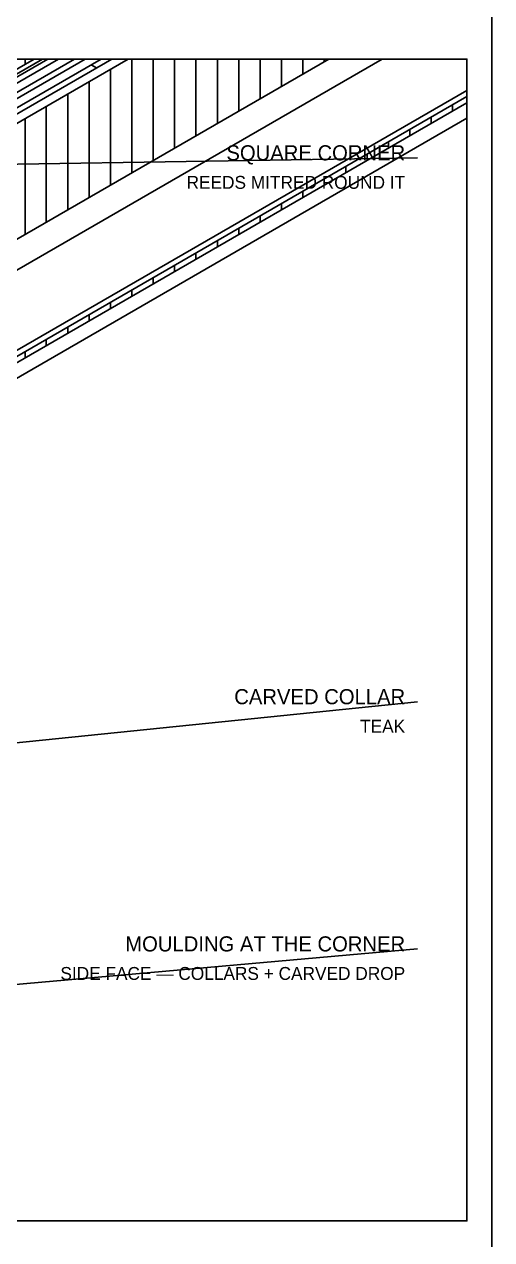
# Model space of a CAD drawing. Header units: inches. Extents: x 0.3 to 16.2, y 0.3 to 11.4.
# Drawn here: x 14.732 to 16.22, y 2.421 to 6.292 of the extents above; entities that cross this region are included whole.
import ezdxf
from ezdxf.enums import TextEntityAlignment as Align

# ---------------------------------------------------------------- set-up
doc = ezdxf.new("R2010")
doc.units = ezdxf.units.IN
doc.header["$LTSCALE"] = 0.009843
doc.header["$MEASUREMENT"] = 0
doc.layers.add('GEOMETRY', color=7, linetype='Continuous')
doc.layers.add('TEXT', color=7, linetype='Continuous')

msp = doc.modelspace()

# ---------------------------------------------------------------- linework, layer by layer
at = {"layer": 'GEOMETRY'}
for p, q in [((13.0315, 5.8209), (15.9843, 5.8661)), ((13.3382, 3.8622), (15.9843, 4.1339)), ((13.3126, 3.1094), (15.9843, 3.3465))]:
    msp.add_line(p, q, dxfattribs=at)
for points in [[(0.315, 11.378), (16.2205, 11.378), (16.2205, 0.315), (0.315, 0.315), (0.315, 11.378)], [(9.9213, 6.1811), (16.1417, 6.1811), (16.1417, 2.4803), (9.9213, 2.4803), (9.9213, 6.1811)], [(13.4681, 4.7933), (15.872, 6.1811)], [(13.4681, 4.7933), (15.872, 6.1811)], [(15.7013, 6.1811), (13.4681, 4.8917)], [(13.4953, 5.4488), (14.7636, 6.1811)], [(13.4953, 5.424), (14.8064, 6.1811)], [(13.4953, 5.4339), (14.7894, 6.1811)], [(13.4953, 5.4339), (14.7894, 6.1811)], [(13.4953, 5.3748), (14.8917, 6.1811)], [(13.4953, 5.4043), (14.8407, 6.1811)], [(13.4953, 5.4043), (14.8407, 6.1811)], [(13.4953, 5.3748), (14.8917, 6.1811)], [(13.4953, 5.3256), (14.9769, 6.1811)], [(13.4953, 5.3551), (14.9258, 6.1811)], [(13.4953, 5.3551), (14.9258, 6.1811)], [(13.4953, 5.3256), (14.9769, 6.1811)], [(13.4953, 5.2764), (15.0622, 6.1811)], [(13.4953, 5.3059), (15.011, 6.1811)], [(13.4953, 5.3059), (15.011, 6.1811)], [(14.7343, 6.1642), (14.7343, 6.1811)], [(14.9136, 6.1811), (14.9197, 6.1776)], [(14.9453, 6.163), (14.9622, 6.1531)], [(15.0744, 5.8193), (15.0744, 6.1811)], [(15.1425, 5.8587), (15.1425, 6.1811)], [(15.2106, 5.898), (15.2106, 6.1811)], [(15.2787, 5.937), (15.2787, 6.1811)], [(15.3469, 5.9764), (15.3469, 6.1811)], [(15.415, 6.0157), (15.415, 6.1811)], [(15.4831, 6.0551), (15.4831, 6.1811)], [(15.5512, 6.0945), (15.5512, 6.1811)], [(15.6193, 6.1339), (15.6193, 6.1811)], [(15.6874, 6.1732), (15.6874, 6.1811)], [(15.0063, 5.7799), (15.0063, 6.1492)], [(13.4543, 4.5295), (16.1417, 6.081)], [(14.9382, 5.7406), (14.9382, 6.1098)], [(13.6283, 4.6102), (16.1417, 6.0613)], [(16.1417, 6.0417), (13.6622, 4.6102)], [(14.8701, 5.7012), (14.8701, 6.0705)], [(14.802, 5.6618), (14.802, 6.0311)], [(16.0961, 6.0154), (16.0961, 6.035)], [(13.7051, 4.5854), (16.1417, 5.9924)], [(13.7051, 4.5854), (16.1417, 5.9924)], [(14.7343, 5.6228), (14.7343, 5.9917)], [(16.028, 5.976), (16.028, 5.9957)], [(15.9598, 5.9366), (15.9598, 5.9563)], [(15.8917, 5.8972), (15.8917, 5.9169)], [(15.8236, 5.8579), (15.8236, 5.8776)], [(15.7555, 5.8189), (15.7555, 5.8386)], [(15.6874, 5.7795), (15.6874, 5.7992)], [(15.6193, 5.7402), (15.6193, 5.7598)], [(15.5512, 5.7008), (15.5512, 5.7205)], [(15.4831, 5.6614), (15.4831, 5.6811)], [(15.415, 5.622), (15.415, 5.6417)], [(15.3469, 5.5827), (15.3469, 5.6024)], [(15.2787, 5.5433), (15.2787, 5.563)], [(15.2106, 5.5043), (15.2106, 5.524)], [(15.1425, 5.465), (15.1425, 5.4846)], [(15.0744, 5.4256), (15.0744, 5.4453)], [(15.0063, 5.3862), (15.0063, 5.4059)], [(14.9382, 5.3469), (14.9382, 5.3665)], [(14.8701, 5.3075), (14.8701, 5.3272)], [(14.802, 5.2681), (14.802, 5.2878)], [(14.7343, 5.2291), (14.7343, 5.2488)]]:
    msp.add_lwpolyline(points, dxfattribs=at)

# ---------------------------------------------------------------- texts
at = {"layer": 'TEXT'}
for s, height, p in [('SQUARE CORNER', 0.048189, (15.9449, 5.8583)), ('REEDS MITRED ROUND IT', 0.041102, (15.9449, 5.7677)), ('CARVED COLLAR', 0.048189, (15.9449, 4.126)), ('TEAK', 0.0411, (15.9449, 4.0354)), ('MOULDING AT THE CORNER', 0.048189, (15.9449, 3.3386)), ('SIDE FACE — COLLARS + CARVED DROP', 0.041102, (15.9449, 3.248))]:
    msp.add_text(s, height=height, dxfattribs=at).set_placement(p, align=Align.RIGHT)

doc.saveas('drawing.dxf')
